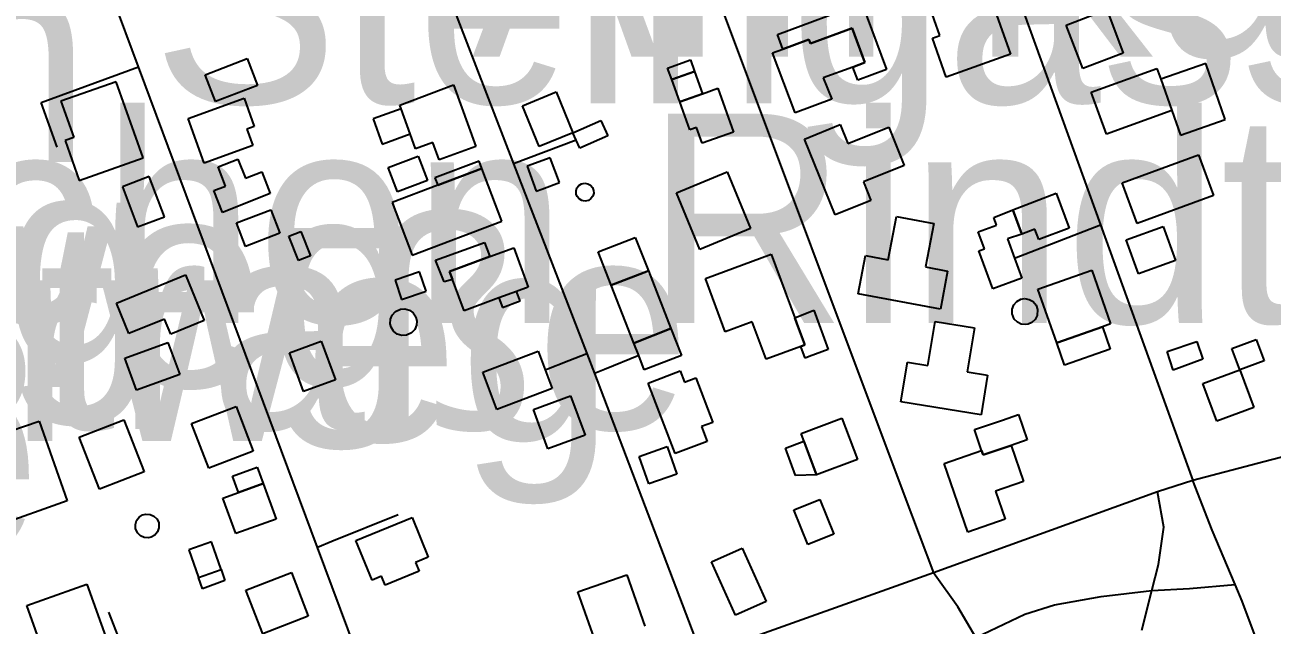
# Model space of a CAD drawing. Extents: x -3657 to 4700, y -7332 to 8131.
# Drawn here: x -1333.8 to -1074.9, y 2064 to 2188.5 of the extents above; entities that cross this region are included whole.
import ezdxf

# ---------------------------------------------------------------- set-up
doc = ezdxf.new("R2010")
doc.units = 0
for name, color, linetype in [('OSM_BUILDING_DETACHED', 9, 'CONTINUOUS'), ('OSM_BUILDING_GARAGE', 9, 'CONTINUOUS'), ('OSM_BUILDING_RESIDENTIAL', 9, 'CONTINUOUS'), ('OSM_BUILDING_YES', 9, 'CONTINUOUS'), ('OSM_HIGHWAY_LIVING_STREET', 8, 'CONTINUOUS'), ('OSM_HIGHWAY_PATH', 8, 'CONTINUOUS'), ('OSM_HIGHWAY_RESIDENTIAL', 8, 'CONTINUOUS'), ('OSM_HIGHWAY_SERVICE', 8, 'CONTINUOUS'), ('OSM_LABELS', 8, 'CONTINUOUS'), ('OSM_LEISURE_SWIMMING_POOL', 3, 'CONTINUOUS')]:
    doc.layers.add(name, color=color, linetype=linetype)

msp = doc.modelspace()

# ---------------------------------------------------------------- linework, layer by layer
at = {"layer": 'OSM_BUILDING_DETACHED'}
for p, q in [((-1198.547173, 2153.67271), (-1187.982019, 2158.031551)), ((-1187.982019, 2158.031551), (-1183.135548, 2146.278247)), ((-1193.700703, 2141.919406), (-1198.547173, 2153.67271)), ((-1183.135548, 2146.278247), (-1193.700703, 2141.919406)), ((-1322.515195, 2102.934465), (-1313.254567, 2106.592778)), ((-1313.254567, 2106.592778), (-1308.9921, 2095.80687)), ((-1318.245143, 2092.148557), (-1322.515195, 2102.934465)), ((-1308.9921, 2095.80687), (-1318.245143, 2092.148557))]:
    msp.add_line(p, q, dxfattribs=at)
at = {"layer": 'OSM_BUILDING_GARAGE'}
for p, q in [((-1296.371556, 2178.146713), (-1287.611503, 2181.527039)), ((-1287.611503, 2181.527039), (-1285.465101, 2175.956173)), ((-1294.225154, 2172.586967), (-1296.371556, 2178.146713)), ((-1285.465101, 2175.956173), (-1294.225154, 2172.586967)), ((-1220.041537, 2166.126542), (-1214.209086, 2168.672905)), ((-1214.209086, 2168.672905), (-1212.790792, 2165.481611)), ((-1219.336182, 2164.592052), (-1220.041537, 2166.126542)), ((-1218.570152, 2162.913008), (-1219.336182, 2164.592052)), ((-1212.790792, 2165.481611), (-1218.570152, 2162.913008)), ((-1258.36582, 2158.898871), (-1252.10864, 2161.256204)), ((-1256.454536, 2153.850622), (-1258.36582, 2158.898871)), ((-1252.10864, 2161.256204), (-1250.189771, 2156.207954)), ((-1224.728734, 2160.944858), (-1229.544867, 2159.165739)), ((-1229.544867, 2159.165739), (-1227.618414, 2153.984056)), ((-1222.802281, 2155.774294), (-1224.728734, 2160.944858)), ((-1250.189771, 2156.207954), (-1256.454536, 2153.850622)), ((-1227.618414, 2153.984056), (-1226.457991, 2154.417716)), ((-1226.457991, 2154.417716), (-1222.802281, 2155.774294)), ((-1132.660958, 2148.568863), (-1128.724622, 2150.15895)), ((-1132.061785, 2146.923178), (-1132.660958, 2148.568863)), ((-1128.724622, 2150.15895), (-1126.820922, 2145.1107)), ((-1135.884354, 2145.533241), (-1132.061785, 2146.923178)), ((-1105.182454, 2143.932034), (-1097.537317, 2146.700788)), ((-1097.537317, 2146.700788), (-1094.973769, 2139.63991)), ((-1248.551527, 2139.717747), (-1238.342842, 2143.353821)), ((-1238.342842, 2143.353821), (-1237.258264, 2140.440514)), ((-1134.610164, 2142.04172), (-1135.884354, 2145.533241)), ((-1126.820922, 2145.1107), (-1129.801616, 2144.121066)), ((-1129.801616, 2144.121066), (-1128.33023, 2140.095809)), ((-1102.618906, 2136.871156), (-1105.182454, 2143.932034)), ((-1135.763002, 2141.61918), (-1134.610164, 2142.04172)), ((-1132.880907, 2133.72434), (-1135.763002, 2141.61918)), ((-1246.738841, 2135.169874), (-1248.551527, 2139.717747)), ((-1237.258264, 2140.440514), (-1245.646679, 2137.327056)), ((-1128.33023, 2140.095809), (-1126.820922, 2135.937119)), ((-1094.973769, 2139.63991), (-1102.618906, 2136.871156)), ((-1245.032337, 2135.670251), (-1246.738841, 2135.169874)), ((-1245.646679, 2137.327056), (-1245.032337, 2135.670251)), ((-1126.820922, 2135.937119), (-1132.880907, 2133.72434)), ((-1173.965934, 2127.730933), (-1170.01443, 2129.298782)), ((-1170.01443, 2129.298782), (-1167.003399, 2121.170433)), ((-1173.518451, 2126.541148), (-1173.965934, 2127.730933)), ((-1171.857454, 2122.093351), (-1173.518451, 2126.541148)), ((-1119.600515, 2122.54925), (-1110.10477, 2125.885098)), ((-1110.10477, 2125.885098), (-1108.47411, 2121.248269)), ((-1313.027033, 2119.335716), (-1304.069784, 2122.627086)), ((-1304.069784, 2122.627086), (-1301.620003, 2115.97763)), ((-1096.695442, 2120.725653), (-1090.483768, 2122.793879)), ((-1090.483768, 2122.793879), (-1089.255085, 2119.135566)), ((-1083.217854, 2121.359464), (-1078.189356, 2123.216419)), ((-1078.189356, 2123.216419), (-1076.543528, 2118.779742)), ((-1172.699329, 2121.782005), (-1171.857454, 2122.093351)), ((-1171.827116, 2119.380194), (-1172.699329, 2121.782005)), ((-1167.003399, 2121.170433), (-1170.954903, 2119.70266)), ((-1117.969856, 2117.912421), (-1119.600515, 2122.54925)), ((-1108.47411, 2121.248269), (-1117.969856, 2117.912421)), ((-1095.398499, 2116.867189), (-1096.695442, 2120.725653)), ((-1081.572026, 2116.922787), (-1083.217854, 2121.359464)), ((-1310.577252, 2112.68626), (-1313.027033, 2119.335716)), ((-1170.954903, 2119.70266), (-1171.827116, 2119.380194)), ((-1089.255085, 2119.135566), (-1095.398499, 2116.867189)), ((-1076.543528, 2118.779742), (-1081.572026, 2116.922787)), ((-1301.620003, 2115.97763), (-1310.577252, 2112.68626)), ((-1130.878609, 2106.514941), (-1127.533862, 2107.671369)), ((-1127.533862, 2107.671369), (-1125.72876, 2102.422968)), ((-1136.680722, 2104.524552), (-1130.878609, 2106.514941)), ((-1135.194168, 2100.210189), (-1136.680722, 2104.524552)), ((-1125.72876, 2102.422968), (-1129.073507, 2101.266541)), ((-1206.245402, 2098.964806), (-1200.450873, 2101.010793)), ((-1200.450873, 2101.010793), (-1198.433407, 2095.317612)), ((-1134.87562, 2099.276152), (-1135.194168, 2100.210189)), ((-1129.073507, 2101.266541), (-1134.87562, 2099.276152)), ((-1290.675626, 2094.872833), (-1285.525776, 2096.740907)), ((-1285.525776, 2096.740907), (-1284.289509, 2093.338343)), ((-1204.227935, 2093.260506), (-1206.245402, 2098.964806)), ((-1289.439359, 2091.470268), (-1290.675626, 2094.872833)), ((-1198.433407, 2095.317612), (-1204.227935, 2093.260506)), ((-1284.289509, 2093.338343), (-1289.439359, 2091.470268)), ((-1174.147961, 2087.91203), (-1168.747825, 2090.058092)), ((-1168.747825, 2090.058092), (-1165.888483, 2082.863781)), ((-1171.281035, 2080.717718), (-1174.147961, 2087.91203)), ((-1165.888483, 2082.863781), (-1171.281035, 2080.717718))]:
    msp.add_line(p, q, dxfattribs=at)
at = {"layer": 'OSM_BUILDING_RESIDENTIAL'}
for p, q in [((-1134.428137, 2197.116568), (-1129.202443, 2182.405479)), ((-1143.832869, 2186.275062), (-1146.199221, 2192.946758)), ((-1117.620971, 2188.465602), (-1109.224972, 2191.679136)), ((-1109.224972, 2191.679136), (-1105.774042, 2182.650108)), ((-1170.704616, 2184.629377), (-1162.043161, 2187.831791)), ((-1162.043161, 2187.831791), (-1159.396184, 2180.693077)), ((-1114.177625, 2179.447694), (-1117.620971, 2188.465602)), ((-1176.446053, 2183.450711), (-1171.015579, 2185.463339)), ((-1171.015579, 2185.463339), (-1170.704616, 2184.629377)), ((-1145.387684, 2185.719088), (-1143.832869, 2186.275062)), ((-1142.528342, 2177.668575), (-1145.387684, 2185.719088)), ((-1178.569702, 2182.694586), (-1176.446053, 2183.450711)), ((-1173.867336, 2170.229634), (-1178.569702, 2182.694586)), ((-1129.202443, 2182.405479), (-1142.528342, 2177.668575)), ((-1105.774042, 2182.650108), (-1114.177625, 2179.447694)), ((-1161.92181, 2179.75904), (-1168.057639, 2177.479544)), ((-1159.396184, 2180.693077), (-1161.92181, 2179.75904)), ((-1088.640744, 2180.481807), (-1097.962047, 2177.246034)), ((-1084.60581, 2168.861937), (-1088.640744, 2180.481807)), ((-1199.495231, 2177.134839), (-1194.785281, 2178.825002)), ((-1197.849403, 2172.542489), (-1199.495231, 2177.134839)), ((-1194.785281, 2178.825002), (-1193.139453, 2174.221532)), ((-1168.057639, 2177.479544), (-1166.267706, 2173.098463)), ((-1112.41803, 2174.532878), (-1098.83426, 2179.425455)), ((-1098.83426, 2179.425455), (-1097.962047, 2177.246034)), ((-1097.962047, 2177.246034), (-1095.701877, 2170.741131)), ((-1097.962047, 2177.246034), (-1095.701877, 2170.741131)), ((-1314.801797, 2176.712299), (-1326.284672, 2172.675923)), ((-1309.227218, 2160.90038), (-1314.801797, 2176.712299)), ((-1255.923624, 2171.841961), (-1244.774466, 2176.03401)), ((-1244.774466, 2176.03401), (-1240.147944, 2163.246593)), ((-1230.477756, 2171.719646), (-1223.522805, 2174.577356)), ((-1223.522805, 2174.577356), (-1220.041537, 2166.126542)), ((-1193.139453, 2174.221532), (-1189.969148, 2175.35572)), ((-1189.969148, 2175.35572), (-1186.715414, 2166.271095)), ((-1109.285648, 2165.848554), (-1112.41803, 2174.532878)), ((-1326.284672, 2172.675923), (-1323.63011, 2165.148026)), ((-1299.867993, 2169.106566), (-1288.248598, 2173.265256)), ((-1288.248598, 2173.265256), (-1286.155287, 2167.416403)), ((-1255.658168, 2171.108074), (-1255.923624, 2171.841961)), ((-1197.849403, 2172.542489), (-1193.139453, 2174.221532)), ((-1193.139453, 2174.221532), (-1197.849403, 2172.542489)), ((-1195.763676, 2166.704755), (-1197.849403, 2172.542489)), ((-1166.267706, 2173.098463), (-1173.867336, 2170.229634)), ((-1255.658168, 2171.108074), (-1261.505787, 2168.995371)), ((-1253.769637, 2165.893032), (-1255.658168, 2171.108074)), ((-1253.769637, 2165.893032), (-1255.658168, 2171.108074)), ((-1226.988904, 2163.257712), (-1230.477756, 2171.719646)), ((-1095.701877, 2170.741131), (-1109.285648, 2165.848554)), ((-1095.701877, 2170.741131), (-1093.927113, 2165.626164)), ((-1296.545999, 2159.832909), (-1299.867993, 2169.106566)), ((-1286.155287, 2167.416403), (-1287.679763, 2166.871548)), ((-1287.679763, 2166.871548), (-1286.451081, 2163.457863)), ((-1261.505787, 2168.995371), (-1259.617256, 2163.780329)), ((-1194.330213, 2167.216252), (-1195.763676, 2166.704755)), ((-1193.16979, 2163.958241), (-1194.330213, 2167.216252)), ((-1171.978805, 2164.803322), (-1164.546033, 2167.816704)), ((-1164.546033, 2167.816704), (-1162.938127, 2163.858165)), ((-1162.938127, 2163.858165), (-1154.4587, 2167.294088)), ((-1154.4587, 2167.294088), (-1151.242888, 2159.343651)), ((-1093.927113, 2165.626164), (-1084.60581, 2168.861937)), ((-1323.63011, 2165.148026), (-1325.420043, 2164.514215)), ((-1325.420043, 2164.514215), (-1322.50761, 2156.230193)), ((-1259.617256, 2163.780329), (-1253.769637, 2165.893032)), ((-1252.654721, 2162.812933), (-1253.769637, 2165.893032)), ((-1249.120362, 2164.091674), (-1252.654721, 2162.812933)), ((-1247.80825, 2160.477839), (-1249.120362, 2164.091674)), ((-1220.041537, 2166.126542), (-1226.988904, 2163.257712)), ((-1186.715414, 2166.271095), (-1193.16979, 2163.958241)), ((-1165.600273, 2149.05812), (-1171.978805, 2164.803322)), ((-1286.451081, 2163.457863), (-1296.545999, 2159.832909)), ((-1240.147944, 2163.246593), (-1247.80825, 2160.477839)), ((-1106.00916, 2155.763174), (-1090.172805, 2161.534191)), ((-1090.172805, 2161.534191), (-1087.085929, 2153.072257)), ((-1322.50761, 2156.230193), (-1309.227218, 2160.90038)), ((-1239.472927, 2160.222091), (-1248.665294, 2156.775048)), ((-1238.888924, 2158.687601), (-1239.472927, 2160.222091)), ((-1151.242888, 2159.343651), (-1159.722316, 2155.907728)), ((-1307.968198, 2157.041916), (-1313.535192, 2154.929212)), ((-1304.790308, 2148.680058), (-1307.968198, 2157.041916)), ((-1248.665294, 2156.775048), (-1248.073706, 2155.218319)), ((-1238.888924, 2158.687601), (-1248.073706, 2155.218319)), ((-1248.073706, 2155.218319), (-1238.888924, 2158.687601)), ((-1234.747808, 2147.74602), (-1238.888924, 2158.687601)), ((-1313.535192, 2154.929212), (-1310.357303, 2146.567354)), ((-1248.073706, 2155.218319), (-1257.516361, 2151.648962)), ((-1159.722316, 2155.907728), (-1158.167501, 2152.071503)), ((-1102.929869, 2147.31236), (-1106.00916, 2155.763174)), ((-1257.516361, 2151.648962), (-1253.382829, 2140.707381)), ((-1158.167501, 2152.071503), (-1165.600273, 2149.05812)), ((-1128.724622, 2150.15895), (-1119.714282, 2153.561515)), ((-1119.714282, 2153.561515), (-1116.983876, 2146.333845)), ((-1087.085929, 2153.072257), (-1102.929869, 2147.31236)), ((-1310.357303, 2146.567354), (-1304.790308, 2148.680058)), ((-1154.549713, 2139.728866), (-1152.843209, 2148.757894)), ((-1152.843209, 2148.757894), (-1145.137397, 2147.31236)), ((-1126.820922, 2145.1107), (-1128.724622, 2150.15895)), ((-1253.382829, 2140.707381), (-1234.747808, 2147.74602)), ((-1145.137397, 2147.31236), (-1146.8439, 2138.283332)), ((-1124.136023, 2146.133694), (-1126.820922, 2145.1107)), ((-1123.309317, 2143.943154), (-1124.136023, 2146.133694)), ((-1116.983876, 2146.333845), (-1123.309317, 2143.943154)), ((-1214.770336, 2141.419029), (-1207.072108, 2144.421292)), ((-1207.072108, 2144.421292), (-1204.356871, 2137.471609)), ((-1237.258264, 2140.440514), (-1232.298027, 2142.27523)), ((-1232.298027, 2142.27523), (-1229.271826, 2134.113522)), ((-1212.055099, 2134.469346), (-1214.770336, 2141.419029)), ((-1192.479604, 2135.848163), (-1178.835158, 2140.896413)), ((-1178.835158, 2140.896413), (-1173.965934, 2127.730933)), ((-1245.646679, 2137.327056), (-1237.258264, 2140.440514)), ((-1160.799309, 2132.723586), (-1159.312755, 2140.629545)), ((-1159.312755, 2140.629545), (-1154.549713, 2139.728866)), ((-1146.8439, 2138.283332), (-1142.255301, 2137.416012)), ((-1314.771459, 2130.766555), (-1300.421659, 2136.615408)), ((-1300.421659, 2136.615408), (-1296.568752, 2127.174959)), ((-1245.032337, 2135.670251), (-1245.646679, 2137.327056)), ((-1242.620478, 2129.165348), (-1245.032337, 2135.670251)), ((-1212.055099, 2134.469346), (-1204.356871, 2137.471609)), ((-1204.356871, 2137.471609), (-1212.055099, 2134.469346)), ((-1204.356871, 2137.471609), (-1199.684843, 2125.495915)), ((-1188.39158, 2124.817626), (-1192.479604, 2135.848163)), ((-1142.255301, 2137.416012), (-1143.741856, 2129.510052)), ((-1123.506513, 2133.668742), (-1112.334601, 2137.593923)), ((-1112.334601, 2137.593923), (-1108.421019, 2126.474431)), ((-1231.69127, 2133.212843), (-1235.369733, 2131.856265)), ((-1231.69127, 2133.212843), (-1235.369733, 2131.856265)), ((-1229.271826, 2134.113522), (-1231.69127, 2133.212843)), ((-1230.947992, 2131.222454), (-1231.69127, 2133.212843)), ((-1207.383071, 2122.493652), (-1212.055099, 2134.469346)), ((-1119.600515, 2122.54925), (-1123.506513, 2133.668742)), ((-1312.200327, 2124.450683), (-1314.771459, 2130.766555)), ((-1235.369733, 2131.856265), (-1242.620478, 2129.165348)), ((-1235.369733, 2131.856265), (-1234.634041, 2129.854757)), ((-1234.634041, 2129.854757), (-1230.947992, 2131.222454)), ((-1143.741856, 2129.510052), (-1160.799309, 2132.723586)), ((-1304.75997, 2127.475185), (-1312.200327, 2124.450683)), ((-1303.485781, 2124.350608), (-1304.75997, 2127.475185)), ((-1296.568752, 2127.174959), (-1303.485781, 2124.350608)), ((-1199.684843, 2125.495915), (-1207.383071, 2122.493652)), ((-1207.383071, 2122.493652), (-1199.684843, 2125.495915)), ((-1199.684843, 2125.495915), (-1197.500518, 2119.902811)), ((-1182.779078, 2126.896971), (-1188.39158, 2124.817626)), ((-1179.904567, 2119.113327), (-1182.779078, 2126.896971)), ((-1173.965934, 2127.730933), (-1173.518451, 2126.541148)), ((-1173.518451, 2126.541148), (-1171.857454, 2122.093351)), ((-1146.328157, 2117.845704), (-1144.826434, 2126.985927)), ((-1144.826434, 2126.985927), (-1136.688307, 2125.651588)), ((-1136.688307, 2125.651588), (-1138.197614, 2116.511365)), ((-1110.10477, 2125.885098), (-1119.600515, 2122.54925)), ((-1108.421019, 2126.474431), (-1110.10477, 2125.885098)), ((-1278.874204, 2120.436546), (-1272.268138, 2122.871715)), ((-1272.268138, 2122.871715), (-1269.325367, 2114.887919)), ((-1275.931433, 2112.46387), (-1278.874204, 2120.436546)), ((-1238.744819, 2116.422409), (-1227.231606, 2120.803489)), ((-1227.231606, 2120.803489), (-1225.745052, 2116.900548)), ((-1206.366753, 2119.891691), (-1207.383071, 2122.493652)), ((-1172.699329, 2121.782005), (-1179.904567, 2119.113327)), ((-1171.857454, 2122.093351), (-1172.699329, 2121.782005)), ((-1205.198746, 2116.900548), (-1206.366753, 2119.891691)), ((-1197.500518, 2119.902811), (-1205.198746, 2116.900548)), ((-1151.933074, 2110.328927), (-1150.58304, 2118.546232)), ((-1150.58304, 2118.546232), (-1146.328157, 2117.845704)), ((-1269.325367, 2114.887919), (-1275.931433, 2112.46387)), ((-1235.802048, 2108.694362), (-1238.744819, 2116.422409)), ((-1225.745052, 2116.900548), (-1224.288835, 2113.075442)), ((-1204.364455, 2114.198511), (-1197.728052, 2116.722636)), ((-1197.728052, 2116.722636), (-1196.833085, 2114.365303)), ((-1196.833085, 2114.365303), (-1194.497071, 2115.254863)), ((-1194.497071, 2115.254863), (-1191.000634, 2106.036803)), ((-1138.197614, 2116.511365), (-1133.942732, 2115.810837)), ((-1133.942732, 2115.810837), (-1135.292766, 2107.593532)), ((-1089.239916, 2114.098435), (-1081.572026, 2116.922787)), ((-1081.572026, 2116.922787), (-1078.682346, 2109.105783)), ((-1224.288835, 2113.075442), (-1235.802048, 2108.694362)), ((-1198.797461, 2099.54302), (-1204.364455, 2114.198511)), ((-1086.357821, 2106.281432), (-1089.239916, 2114.098435)), ((-1228.194833, 2108.694362), (-1220.48902, 2111.507594)), ((-1220.48902, 2111.507594), (-1217.493158, 2103.345886)), ((-1135.292766, 2107.593532), (-1151.933074, 2110.328927)), ((-1299.155054, 2105.792174), (-1289.924764, 2109.328173)), ((-1289.924764, 2109.328173), (-1286.382821, 2100.065636)), ((-1225.206555, 2100.521535), (-1228.194833, 2108.694362)), ((-1078.682346, 2109.105783), (-1086.357821, 2106.281432)), ((-1340.642057, 2102.967823), (-1330.82018, 2106.259193)), ((-1330.82018, 2106.259193), (-1324.980144, 2089.724507)), ((-1295.61311, 2096.540756), (-1299.155054, 2105.792174)), ((-1191.000634, 2106.036803), (-1193.336649, 2105.158363)), ((-1193.336649, 2105.158363), (-1192.161057, 2102.067144)), ((-1172.668991, 2103.735068), (-1164.16681, 2106.926363)), ((-1164.16681, 2106.926363), (-1160.950999, 2098.342114)), ((-1217.493158, 2103.345886), (-1225.206555, 2100.521535)), ((-1192.161057, 2102.067144), (-1198.797461, 2099.54302)), ((-1175.907556, 2100.666088), (-1172.062234, 2102.111622)), ((-1169.445595, 2095.15082), (-1172.668991, 2103.735068)), ((-1172.062234, 2102.111622), (-1169.445595, 2095.15082)), ((-1286.382821, 2100.065636), (-1295.61311, 2096.540756)), ((-1173.791492, 2095.028505), (-1175.907556, 2100.666088)), ((-1142.960656, 2097.530391), (-1135.194168, 2100.210189)), ((-1135.194168, 2100.210189), (-1134.87562, 2099.276152)), ((-1134.87562, 2099.276152), (-1129.073507, 2101.266541)), ((-1129.073507, 2101.266541), (-1126.494791, 2093.772003)), ((-1160.950999, 2098.342114), (-1169.445595, 2095.15082)), ((-1138.061094, 2083.286321), (-1142.960656, 2097.530391)), ((-1169.445595, 2095.15082), (-1173.791492, 2095.028505)), ((-1289.439359, 2091.470268), (-1284.289509, 2093.338343)), ((-1284.289509, 2093.338343), (-1281.619779, 2085.988358)), ((-1126.494791, 2093.772003), (-1132.296903, 2091.781614)), ((-1132.296903, 2091.781614), (-1130.294606, 2085.966119)), ((-1324.980144, 2089.724507), (-1341.719051, 2083.808937)), ((-1292.662755, 2090.302721), (-1289.439359, 2091.470268)), ((-1289.993024, 2082.952736), (-1292.662755, 2090.302721)), ((-1281.619779, 2085.988358), (-1289.993024, 2082.952736)), ((-1265.085653, 2081.55168), (-1253.413167, 2086.321943)), ((-1253.413167, 2086.321943), (-1250.038082, 2078.06016)), ((-1130.294606, 2085.966119), (-1138.061094, 2083.286321)), ((-1261.710568, 2073.289897), (-1265.085653, 2081.55168)), ((-1191.228168, 2077.070525), (-1184.902727, 2079.917115)), ((-1184.902727, 2079.917115), (-1179.927321, 2068.886578)), ((-1250.038082, 2078.06016), (-1252.677474, 2076.981569)), ((-1252.677474, 2076.981569), (-1251.919028, 2075.135733)), ((-1186.252762, 2066.039988), (-1191.228168, 2077.070525)), ((-1287.907297, 2071.25503), (-1278.449474, 2074.913343)), ((-1278.449474, 2074.913343), (-1274.945453, 2065.850957)), ((-1259.738608, 2074.10162), (-1261.710568, 2073.289897)), ((-1258.987746, 2072.244665), (-1259.738608, 2074.10162)), ((-1251.919028, 2075.135733), (-1258.987746, 2072.244665)), ((-1218.964543, 2070.854728), (-1208.854456, 2074.435205)), ((-1208.854456, 2074.435205), (-1205.062226, 2063.749373)), ((-1333.338221, 2068.030377), (-1320.907289, 2072.489294)), ((-1320.907289, 2072.489294), (-1316.614484, 2060.52472)), ((-1284.403276, 2062.192644), (-1287.907297, 2071.25503)), ((-1215.172313, 2060.168896), (-1218.964543, 2070.854728)), ((-1179.927321, 2068.886578), (-1186.252762, 2066.039988)), ((-1329.045416, 2056.065803), (-1333.338221, 2068.030377)), ((-1274.945453, 2065.850957), (-1284.403276, 2062.192644))]:
    msp.add_line(p, q, dxfattribs=at)
at = {"layer": 'OSM_BUILDING_YES'}
for p, q in [((-1177.583722, 2186.530811), (-1160.071201, 2193.013475)), ((-1160.071201, 2193.013475), (-1154.95169, 2179.214184)), ((-1162.043161, 2187.831791), (-1170.704616, 2184.629377)), ((-1159.396184, 2180.693077), (-1162.043161, 2187.831791)), ((-1176.446053, 2183.450711), (-1177.583722, 2186.530811)), ((-1171.015579, 2185.463339), (-1176.446053, 2183.450711)), ((-1170.704616, 2184.629377), (-1171.015579, 2185.463339)), ((-1200.352275, 2179.52553), (-1195.63474, 2181.215693)), ((-1199.495231, 2177.134839), (-1200.352275, 2179.52553)), ((-1195.63474, 2181.215693), (-1194.785281, 2178.825002)), ((-1161.92181, 2179.75904), (-1159.396184, 2180.693077)), ((-1160.905492, 2177.012525), (-1161.92181, 2179.75904)), ((-1194.785281, 2178.825002), (-1199.495231, 2177.134839)), ((-1154.95169, 2179.214184), (-1160.905492, 2177.012525)), ((-1293.663903, 2159.065664), (-1289.568294, 2160.666871)), ((-1292.101504, 2155.062646), (-1293.663903, 2159.065664)), ((-1289.568294, 2160.666871), (-1287.998311, 2156.663853)), ((-1287.998311, 2156.663853), (-1284.592888, 2157.998192)), ((-1284.592888, 2157.998192), (-1282.825708, 2153.483678)), ((-1294.528532, 2154.11749), (-1292.101504, 2155.062646)), ((-1292.761353, 2149.602975), (-1294.528532, 2154.11749)), ((-1282.825708, 2153.483678), (-1292.761353, 2149.602975)), ((-1289.826166, 2147.401316), (-1282.696772, 2150.125592)), ((-1282.696772, 2150.125592), (-1280.838579, 2145.255254)), ((-1287.975557, 2142.542098), (-1289.826166, 2147.401316)), ((-1280.838579, 2145.255254), (-1287.975557, 2142.542098)), ((-1278.965217, 2144.654801), (-1276.46993, 2145.655556)), ((-1276.955335, 2139.617671), (-1278.965217, 2144.654801)), ((-1276.46993, 2145.655556), (-1274.460047, 2140.618425)), ((-1274.460047, 2140.618425), (-1276.955335, 2139.617671)), ((-1251.843184, 2137.260339), (-1256.939942, 2135.525698)), ((-1256.939942, 2135.525698), (-1255.574739, 2131.5338)), ((-1250.47798, 2133.27956), (-1251.843184, 2137.260339)), ((-1255.574739, 2131.5338), (-1250.47798, 2133.27956)), ((-1295.029107, 2081.218096), (-1299.723888, 2079.59465)), ((-1293.041978, 2075.491557), (-1295.029107, 2081.218096)), ((-1299.723888, 2079.59465), (-1297.736759, 2073.868111)), ((-1297.736759, 2073.868111), (-1293.041978, 2075.491557)), ((-1297.736759, 2073.868111), (-1293.041978, 2075.491557)), ((-1296.925222, 2071.510779), (-1297.736759, 2073.868111)), ((-1293.041978, 2075.491557), (-1292.275947, 2073.245419)), ((-1292.275947, 2073.245419), (-1296.925222, 2071.510779))]:
    msp.add_line(p, q, dxfattribs=at)
at = {"layer": 'OSM_HIGHWAY_LIVING_STREET'}
for p, q in [((-1203.598425, 2230.430568), (-1151.098783, 2090.602947)), ((-1247.67173, 2199.340466), (-1232.328364, 2159.643877)), ((-1127.63246, 2194.314455), (-1110.499161, 2146.989895)), ((-1232.328364, 2159.643877), (-1217.136688, 2120.34759)), ((-1110.499161, 2146.989895), (-1091.325643, 2094.005512)), ((-1217.136688, 2120.34759), (-1215.513614, 2116.155542)), ((-1215.513614, 2116.155542), (-1193.298726, 2057.811564)), ((-1151.098783, 2090.602947), (-1145.16015, 2074.791029))]:
    msp.add_line(p, q, dxfattribs=at)
at = {"layer": 'OSM_HIGHWAY_PATH'}
for p, q in [((-1097.340121, 2084.320434), (-1098.644648, 2091.614821)), ((-1087.351385, 2083.686623), (-1091.325643, 2094.005512)), ((-1098.492959, 2076.547909), (-1097.340121, 2084.320434)), ((-1082.588344, 2072.411457), (-1087.351385, 2083.686623)), ((-1099.842993, 2071.188313), (-1098.492959, 2076.547909)), ((-1140.116483, 2067.763509), (-1145.16015, 2074.791029)), ((-1110.385395, 2069.931811), (-1099.842993, 2071.188313)), ((-1101.92872, 2062.915411), (-1099.842993, 2071.188313)), ((-1099.842993, 2071.188313), (-1092.030998, 2071.588615)), ((-1092.030998, 2071.588615), (-1082.588344, 2072.411457)), ((-1081.109374, 2068.908817), (-1082.588344, 2072.411457)), ((-1120.070752, 2068.152692), (-1110.385395, 2069.931811)), ((-1077.537092, 2059.357173), (-1081.109374, 2068.908817)), ((-1136.362175, 2061.414279), (-1140.116483, 2067.763509)), ((-1136.362175, 2061.414279), (-1126.191412, 2066.240139)), ((-1126.191412, 2066.240139), (-1120.070752, 2068.152692))]:
    msp.add_line(p, q, dxfattribs=at)
at = {"layer": 'OSM_HIGHWAY_RESIDENTIAL'}
for p, q in [((-1310.205614, 2179.825757), (-1336.789151, 2251.168421)), ((-1273.041753, 2080.095027), (-1310.205614, 2179.825757)), ((-1045.272794, 2105.936728), (-1076.626957, 2097.875096)), ((-1076.626957, 2097.875096), (-1091.325643, 2094.005512)), ((-1098.644648, 2091.614821), (-1145.16015, 2074.791029)), ((-1091.325643, 2094.005512), (-1098.644648, 2091.614821)), ((-1265.229758, 2059.145903), (-1273.041753, 2080.095027)), ((-1145.16015, 2074.791029), (-1189.953979, 2058.867915))]:
    msp.add_line(p, q, dxfattribs=at)
at = {"layer": 'OSM_HIGHWAY_SERVICE'}
for p, q in [((-1330.365112, 2172.386816), (-1310.205614, 2179.825757)), ((-1327.088625, 2163.124279), (-1330.365112, 2172.386816)), ((-1219.336182, 2164.592052), (-1232.328364, 2159.643877)), ((-1128.33023, 2140.095809), (-1110.499161, 2146.989895)), ((-1220.84549, 2118.857578), (-1217.136688, 2120.34759)), ((-1225.745052, 2116.900548), (-1220.84549, 2118.857578)), ((-1206.366753, 2119.891691), (-1213.465809, 2116.989503)), ((-1213.465809, 2116.989503), (-1215.513614, 2116.155542)), ((-1256.295262, 2086.866798), (-1270.030722, 2081.318171)), ((-1270.030722, 2081.318171), (-1273.041753, 2080.095027)), ((-1301.802031, 2029.17887), (-1316.311105, 2066.640441))]:
    msp.add_line(p, q, dxfattribs=at)
at = {"layer": 'OSM_LEISURE_SWIMMING_POOL'}
for p, q in [((-1219.374104, 2154.039653), (-1219.184493, 2154.662345)), ((-1219.351351, 2153.394722), (-1219.374104, 2154.039653)), ((-1219.184493, 2154.662345), (-1218.790101, 2155.173841)), ((-1218.790101, 2155.173841), (-1218.24402, 2155.518546)), ((-1218.24402, 2155.518546), (-1217.546249, 2155.651979)), ((-1217.546249, 2155.651979), (-1216.909154, 2155.551904)), ((-1216.909154, 2155.551904), (-1216.347904, 2155.229439)), ((-1216.347904, 2155.229439), (-1215.930759, 2154.740181)), ((-1215.930759, 2154.740181), (-1215.71081, 2154.128609)), ((-1215.71081, 2154.128609), (-1215.688056, 2153.583754)), ((-1219.146571, 2152.872106), (-1219.351351, 2153.394722)), ((-1218.73701, 2152.382849), (-1219.146571, 2152.872106)), ((-1218.17576, 2152.060383), (-1218.73701, 2152.382849)), ((-1217.546249, 2151.938069), (-1218.17576, 2152.060383)), ((-1216.802972, 2152.093742), (-1217.546249, 2151.938069)), ((-1216.264475, 2152.449566), (-1216.802972, 2152.093742)), ((-1215.877668, 2152.961062), (-1216.264475, 2152.449566)), ((-1215.688056, 2153.583754), (-1215.877668, 2152.961062)), ((-1128.861142, 2129.487813), (-1128.527426, 2130.388492)), ((-1128.527426, 2130.388492), (-1127.890331, 2131.122379)), ((-1127.890331, 2131.122379), (-1127.018118, 2131.589397)), ((-1127.018118, 2131.589397), (-1126.305179, 2131.711712)), ((-1126.305179, 2131.711712), (-1125.334368, 2131.556039)), ((-1125.334368, 2131.556039), (-1124.484908, 2131.077901)), ((-1124.484908, 2131.077901), (-1123.870567, 2130.344014)), ((-1123.870567, 2130.344014), (-1123.559604, 2129.454455)), ((-1257.895584, 2127.419588), (-1257.523945, 2128.309147)), ((-1257.523945, 2128.309147), (-1256.871681, 2129.020795)), ((-1256.871681, 2129.020795), (-1255.83261, 2129.521172)), ((-1255.83261, 2129.521172), (-1254.869384, 2129.576769)), ((-1254.869384, 2129.576769), (-1253.944079, 2129.309901)), ((-1253.944079, 2129.309901), (-1253.170464, 2128.731688)), ((-1253.170464, 2128.731688), (-1252.631968, 2127.931084)), ((-1252.631968, 2127.931084), (-1252.404434, 2126.997047)), ((-1128.861142, 2128.553776), (-1128.861142, 2129.487813)), ((-1128.413659, 2127.475185), (-1128.861142, 2128.553776)), ((-1123.658202, 2128.197952), (-1124.075347, 2127.397349)), ((-1123.559604, 2129.454455), (-1123.658202, 2128.197952)), ((-1257.933506, 2126.463311), (-1257.895584, 2127.419588)), ((-1257.743894, 2125.751664), (-1257.933506, 2126.463311)), ((-1257.228151, 2124.939941), (-1257.743894, 2125.751664)), ((-1252.836748, 2125.329123), (-1253.489012, 2124.617475)), ((-1252.465109, 2126.218682), (-1252.836748, 2125.329123)), ((-1252.404434, 2126.997047), (-1252.465109, 2126.218682)), ((-1127.76898, 2126.841374), (-1128.413659, 2127.475185)), ((-1126.965027, 2126.441072), (-1127.76898, 2126.841374)), ((-1126.08523, 2126.340997), (-1126.965027, 2126.441072)), ((-1125.546733, 2126.418833), (-1126.08523, 2126.340997)), ((-1124.74278, 2126.774657), (-1125.546733, 2126.418833)), ((-1124.075347, 2127.397349), (-1124.74278, 2126.774657)), ((-1256.46212, 2124.350608), (-1257.228151, 2124.939941)), ((-1255.536816, 2124.061501), (-1256.46212, 2124.350608)), ((-1254.57359, 2124.105979), (-1255.536816, 2124.061501)), ((-1253.489012, 2124.617475), (-1254.57359, 2124.105979)), ((-1310.569668, 2085.688132), (-1310.053925, 2086.366421)), ((-1310.053925, 2086.366421), (-1309.325816, 2086.833439)), ((-1309.325816, 2086.833439), (-1308.628046, 2087.011351)), ((-1308.628046, 2087.011351), (-1307.771002, 2086.944634)), ((-1307.771002, 2086.944634), (-1306.989802, 2086.59993)), ((-1306.989802, 2086.59993), (-1306.375461, 2085.999477)), ((-1310.82754, 2084.865289), (-1310.569668, 2085.688132)), ((-1310.782033, 2084.009088), (-1310.82754, 2084.865289)), ((-1310.380056, 2083.108409), (-1310.782033, 2084.009088)), ((-1306.375461, 2085.999477), (-1305.996238, 2085.232232)), ((-1305.943146, 2084.131403), (-1306.231356, 2083.31968)), ((-1305.996238, 2085.232232), (-1305.943146, 2084.131403)), ((-1309.758131, 2082.507957), (-1310.380056, 2083.108409)), ((-1308.976931, 2082.163252), (-1309.758131, 2082.507957)), ((-1308.119887, 2082.096536), (-1308.976931, 2082.163252)), ((-1307.520714, 2082.229969), (-1308.119887, 2082.096536)), ((-1306.777437, 2082.66363), (-1307.520714, 2082.229969)), ((-1306.231356, 2083.31968), (-1306.777437, 2082.66363))]:
    msp.add_line(p, q, dxfattribs=at)

# ---------------------------------------------------------------- texts
at = {"layer": 'OSM_LABELS'}
for s, p in [('Fasangasse', (-1191.555383, 2198.355112)), ('Am Kaiserwald', (-1240.944784, 2181.936409)), ('Steingasse', (-1307.368828, 2172.213127)), ('Temp. GESPERRT - Spielplatz im Gemeindezentrum', (-2694.474099, 2160.046959)), ('Jochen Rindt Straße', (-1408.363352, 2126.630587)), ('Steinfellnerweg', (-1703.073406, 2118.26595)), ('Tischlerweg', (-1561.070828, 2113.354004)), ('Karl-May-Straße', (-1621.321113, 2104.633523)), ('Tischlerweg', (-1521.110065, 2102.148457)), ('Feldkirchner Straße', (-1840.169852, 2078.71065))]:
    msp.add_text(s, height=43.418293, dxfattribs=at).set_placement(p)

doc.saveas('drawing.dxf')
